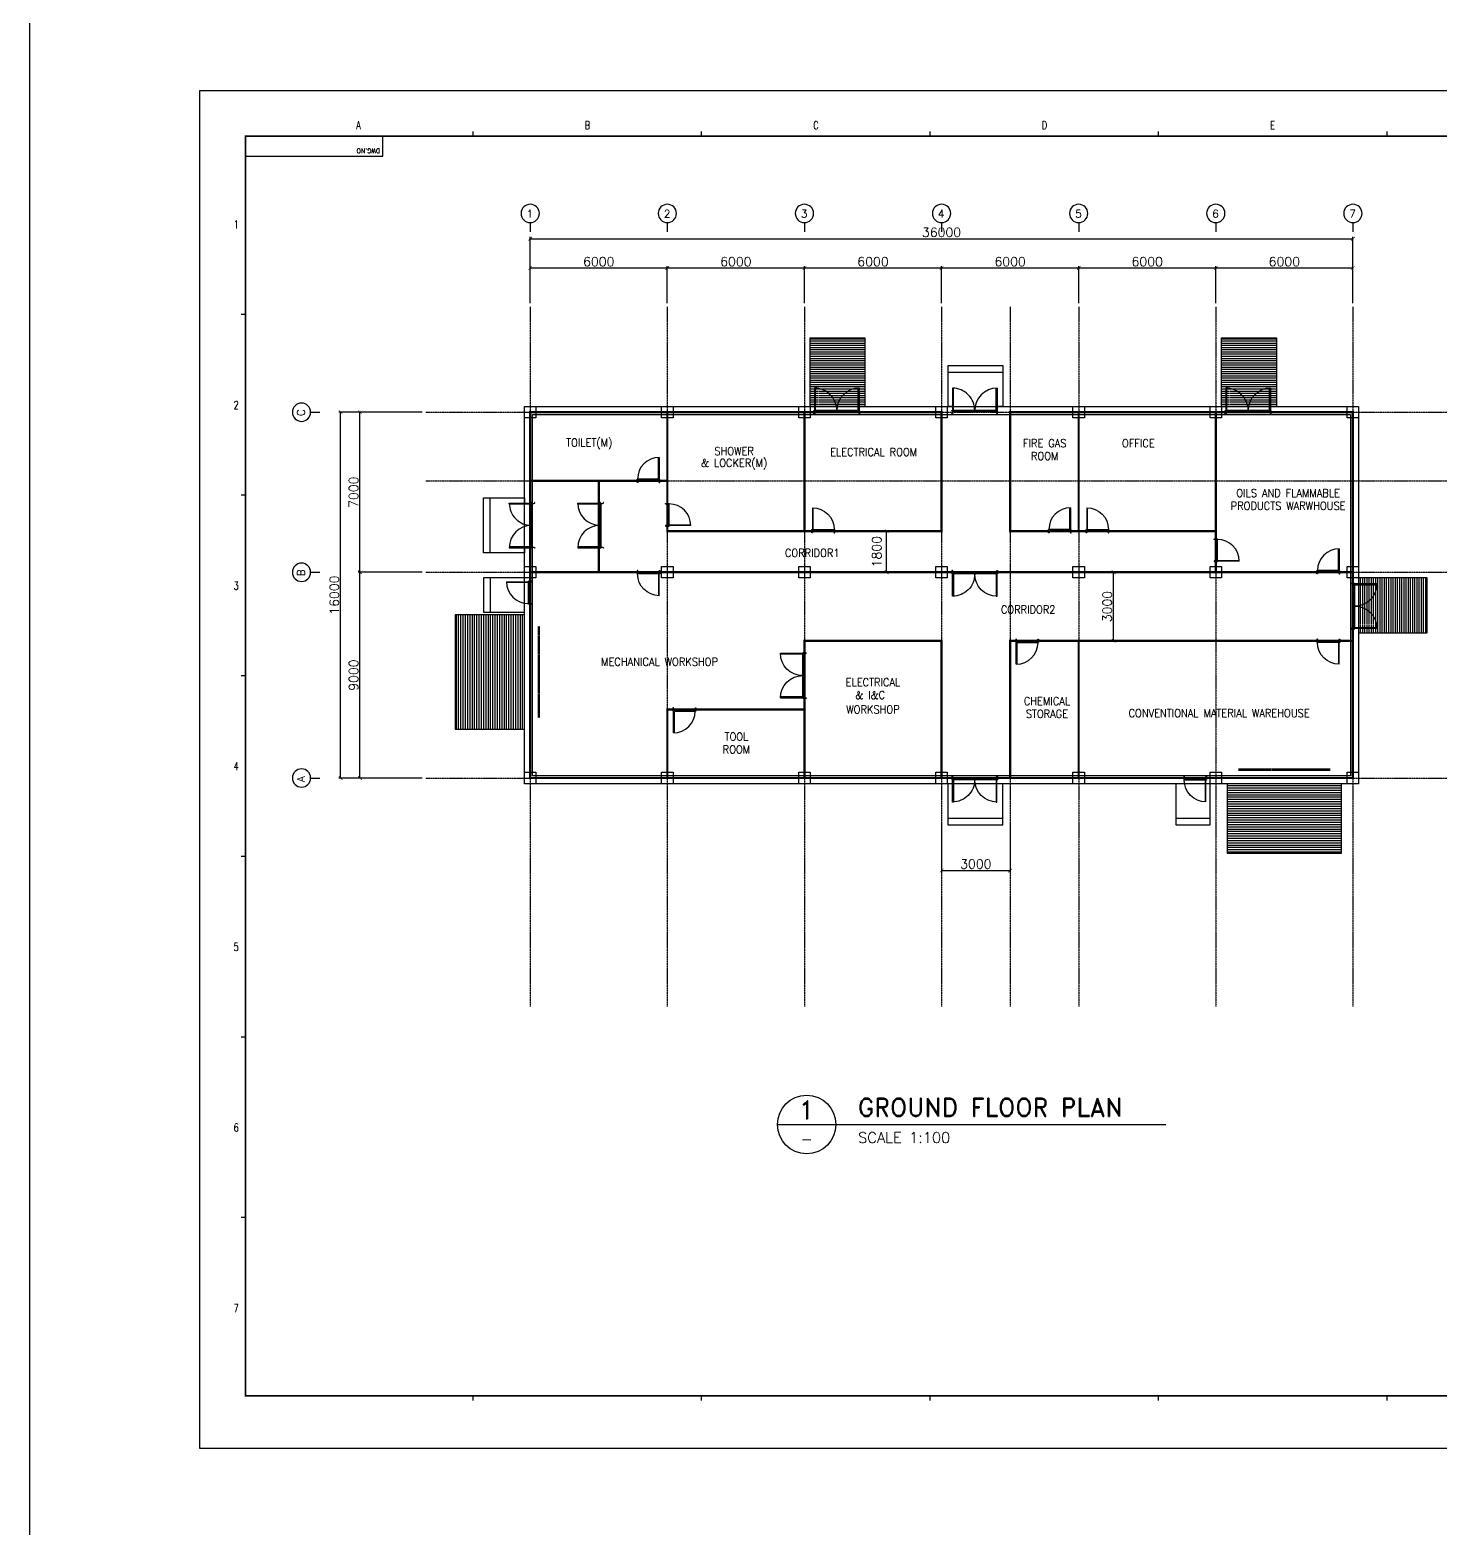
# Model space of a CAD drawing. Header units: millimetres. Extents: x -232466 to 860779, y -177975 to 311634.
# Drawn here: x 223055 to 284758, y 104374 to 169900 of the extents above; entities that cross this region are included whole.
import ezdxf
from ezdxf.enums import TextEntityAlignment as Align

# ---------------------------------------------------------------- set-up
doc = ezdxf.new("R2010")
doc.units = ezdxf.units.MM
for name, pattern in [('AXES', [50.8, 31.75, -6.35, 6.35, -6.35]), ('CENTER', [2, 1.25, -0.25, 0.25, -0.25]), ('HID', [2.3, 1.5, -0.8])]:
    doc.linetypes.add(name, pattern=pattern)
doc.layers.add('0 외형선', color=3, linetype='Continuous', lineweight=25)
for name, color, linetype in [('4ELE', 4, 'Continuous'), ('8FIN', 8, 'Continuous'), ('Center Line', 1, 'CENTER'), ('COL', 2, 'Continuous'), ('dim', 7, 'Continuous'), ('DOOR', 4, 'Continuous'), ('G', 3, 'Continuous'), ('hat', 8, 'Continuous'), ('stair', 4, 'Continuous'), ('SYM', 7, 'Continuous'), ('TEXT1', 7, 'Continuous'), ('TITLEBOX', 7, 'Continuous')]:
    doc.layers.add(name, color=color, linetype=linetype)
doc.styles.add('ROMAND', font='romand')
doc.styles.add('RomanS', font='romans.shx')
doc.styles.add('TBOX', font='romans.shx')
doc.dimstyles.new('HYUNDAI', dxfattribs={"dimscale": 120, "dimtxt": 3, "dimasz": 3, "dimexe": 1, "dimexo": 2, "dimgap": 1, "dimtad": 1, "dimdec": 0, "dimdsep": 46, "dimtxsty": 'RomanS', "dimcen": 0, "dimclrd": 256, "dimclre": 256, "dimclrt": 3, "dimadec": 0, "dimazin": 0, "dimtfac": 1, "dimtdec": 0, "dimtix": 1, "dimtmove": 2, "dimatfit": 3, "dimfxl": 1, "dimtvp": 1, "dimtolj": 1, "dimarcsym": 0})

# ---------------------------------------------------------------- blocks, each defined once
blk = doc.blocks.new('_ArchTick')
at = {"color": 0, "linetype": 'ByBlock', "const_width": 0.15}
blk.add_lwpolyline([(-0.5, -0.5), (0.5, 0.5)], dxfattribs=at)
blk = doc.blocks.new('*D758')
at = {"layer": 'Defpoints', "color": 0}
for p in [(236651, 153180), (240242, 153180), (240376, 137180)]:
    blk.add_point(p, dxfattribs=at)
at = {"layer": 'dim', "lineweight": -2}
for p, q in [((240082, 153180), (236571, 153180)), ((236651, 137180), (236651, 153180)), ((240216, 137180), (236571, 137180))]:
    blk.add_line(p, q, dxfattribs=at)
at = {"layer": 'dim', "lineweight": -2, "xscale": 160, "yscale": 160, "zscale": 160}
for p, rotation in [((236651, 153180), 90), ((236651, 137180), 270)]:
    blk.add_blockref('_ArchTick', p, dxfattribs=dict(at, rotation=rotation))
at = {"layer": 'dim', "color": 0, "insert": (236371, 145180), "char_height": 400, "attachment_point": 5, "rotation": 90, "style": 'RomanS', "bg_fill": 3, "box_fill_scale": 1.1, "bg_fill_color": 257, "bg_fill_transparency": 0}
blk.add_mtext('\\A1;16000', dxfattribs=at)
blk = doc.blocks.new('*D759')
at = {"layer": 'Defpoints', "color": 0}
for p in [(237496, 153180), (240376, 153180), (240376, 146180)]:
    blk.add_point(p, dxfattribs=at)
at = {"layer": 'dim', "lineweight": -2}
for p, q in [((240216, 153180), (237416, 153180)), ((237496, 146180), (237496, 153180)), ((240216, 146180), (237416, 146180))]:
    blk.add_line(p, q, dxfattribs=at)
at = {"layer": 'dim', "lineweight": -2, "xscale": 160, "yscale": 160, "zscale": 160}
for p, rotation in [((237496, 153180), 90), ((237496, 146180), 270)]:
    blk.add_blockref('_ArchTick', p, dxfattribs=dict(at, rotation=rotation))
at = {"layer": 'dim', "color": 0, "insert": (237216, 149680), "char_height": 400, "attachment_point": 5, "rotation": 90, "style": 'RomanS', "bg_fill": 3, "box_fill_scale": 1.1, "bg_fill_color": 257, "bg_fill_transparency": 0}
blk.add_mtext('\\A1;7000', dxfattribs=at)
blk = doc.blocks.new('*D760')
at = {"layer": 'Defpoints', "color": 0}
for p in [(250945, 159488), (244945, 157789), (250945, 157789)]:
    blk.add_point(p, dxfattribs=at)
at = {"layer": 'dim', "lineweight": -2}
for p, q in [((244945, 157949), (244945, 159568)), ((244945, 159488), (250945, 159488)), ((250945, 157949), (250945, 159568))]:
    blk.add_line(p, q, dxfattribs=at)
at = {"layer": 'dim', "lineweight": -2, "xscale": 160, "yscale": 160, "zscale": 160, "rotation": 180}
blk.add_blockref('_ArchTick', (244945, 159488), dxfattribs=at)
at = {"layer": 'dim', "lineweight": -2, "xscale": 160, "yscale": 160, "zscale": 160}
blk.add_blockref('_ArchTick', (250945, 159488), dxfattribs=at)
at = {"layer": 'dim', "color": 0, "insert": (247945, 159768), "char_height": 400, "attachment_point": 5, "style": 'RomanS', "bg_fill": 3, "box_fill_scale": 1.1, "bg_fill_color": 257, "bg_fill_transparency": 0}
blk.add_mtext('\\A1;6000', dxfattribs=at)
blk = doc.blocks.new('주열')
at = {"layer": 'SYM'}
blk.add_line((0, 600), (0, 0), dxfattribs=at)
blk.add_circle((0, 1200), 600, dxfattribs=at)
blk = doc.blocks.new('*D761')
at = {"layer": 'Defpoints', "color": 0}
for p in [(280945, 160767), (244945, 157789), (280945, 157789)]:
    blk.add_point(p, dxfattribs=at)
at = {"layer": 'dim', "lineweight": -2}
for p, q in [((244945, 157949), (244945, 160847)), ((244945, 160767), (280945, 160767)), ((280945, 157949), (280945, 160847))]:
    blk.add_line(p, q, dxfattribs=at)
at = {"layer": 'dim', "lineweight": -2, "xscale": 160, "yscale": 160, "zscale": 160, "rotation": 180}
blk.add_blockref('_ArchTick', (244945, 160767), dxfattribs=at)
at = {"layer": 'dim', "lineweight": -2, "xscale": 160, "yscale": 160, "zscale": 160}
blk.add_blockref('_ArchTick', (280945, 160767), dxfattribs=at)
at = {"layer": 'dim', "color": 0, "insert": (262945, 161047), "char_height": 400, "attachment_point": 5, "style": 'RomanS', "bg_fill": 3, "box_fill_scale": 1.1, "bg_fill_color": 257, "bg_fill_transparency": 0}
blk.add_mtext('\\A1;36000', dxfattribs=at)
blk = doc.blocks.new('*D762')
at = {"layer": 'Defpoints', "color": 0}
for p in [(256945, 159488), (250945, 157789), (256945, 157789)]:
    blk.add_point(p, dxfattribs=at)
at = {"layer": 'dim', "lineweight": -2}
for p, q in [((250945, 157949), (250945, 159568)), ((250945, 159488), (256945, 159488)), ((256945, 157949), (256945, 159568))]:
    blk.add_line(p, q, dxfattribs=at)
at = {"layer": 'dim', "lineweight": -2, "xscale": 160, "yscale": 160, "zscale": 160, "rotation": 180}
blk.add_blockref('_ArchTick', (250945, 159488), dxfattribs=at)
at = {"layer": 'dim', "lineweight": -2, "xscale": 160, "yscale": 160, "zscale": 160}
blk.add_blockref('_ArchTick', (256945, 159488), dxfattribs=at)
at = {"layer": 'dim', "color": 0, "insert": (253945, 159768), "char_height": 400, "attachment_point": 5, "style": 'RomanS', "bg_fill": 3, "box_fill_scale": 1.1, "bg_fill_color": 257, "bg_fill_transparency": 0}
blk.add_mtext('\\A1;6000', dxfattribs=at)
blk = doc.blocks.new('*D763')
at = {"layer": 'Defpoints', "color": 0}
for p in [(262945, 159488), (256945, 157789), (262945, 157789)]:
    blk.add_point(p, dxfattribs=at)
at = {"layer": 'dim', "lineweight": -2}
for p, q in [((256945, 157949), (256945, 159568)), ((256945, 159488), (262945, 159488)), ((262945, 157949), (262945, 159568))]:
    blk.add_line(p, q, dxfattribs=at)
at = {"layer": 'dim', "lineweight": -2, "xscale": 160, "yscale": 160, "zscale": 160, "rotation": 180}
blk.add_blockref('_ArchTick', (256945, 159488), dxfattribs=at)
at = {"layer": 'dim', "lineweight": -2, "xscale": 160, "yscale": 160, "zscale": 160}
blk.add_blockref('_ArchTick', (262945, 159488), dxfattribs=at)
at = {"layer": 'dim', "color": 0, "insert": (259945, 159768), "char_height": 400, "attachment_point": 5, "style": 'RomanS', "bg_fill": 3, "box_fill_scale": 1.1, "bg_fill_color": 257, "bg_fill_transparency": 0}
blk.add_mtext('\\A1;6000', dxfattribs=at)
blk = doc.blocks.new('*D764')
at = {"layer": 'Defpoints', "color": 0}
for p in [(268945, 159488), (262945, 157789), (268945, 157789)]:
    blk.add_point(p, dxfattribs=at)
at = {"layer": 'dim', "lineweight": -2}
for p, q in [((262945, 157949), (262945, 159568)), ((262945, 159488), (268945, 159488)), ((268945, 157949), (268945, 159568))]:
    blk.add_line(p, q, dxfattribs=at)
at = {"layer": 'dim', "lineweight": -2, "xscale": 160, "yscale": 160, "zscale": 160, "rotation": 180}
blk.add_blockref('_ArchTick', (262945, 159488), dxfattribs=at)
at = {"layer": 'dim', "lineweight": -2, "xscale": 160, "yscale": 160, "zscale": 160}
blk.add_blockref('_ArchTick', (268945, 159488), dxfattribs=at)
at = {"layer": 'dim', "color": 0, "insert": (265945, 159768), "char_height": 400, "attachment_point": 5, "style": 'RomanS', "bg_fill": 3, "box_fill_scale": 1.1, "bg_fill_color": 257, "bg_fill_transparency": 0}
blk.add_mtext('\\A1;6000', dxfattribs=at)
blk = doc.blocks.new('*D765')
at = {"layer": 'Defpoints', "color": 0}
for p in [(274945, 159488), (268945, 157789), (274945, 157789)]:
    blk.add_point(p, dxfattribs=at)
at = {"layer": 'dim', "lineweight": -2}
for p, q in [((268945, 157949), (268945, 159568)), ((268945, 159488), (274945, 159488)), ((274945, 157949), (274945, 159568))]:
    blk.add_line(p, q, dxfattribs=at)
at = {"layer": 'dim', "lineweight": -2, "xscale": 160, "yscale": 160, "zscale": 160, "rotation": 180}
blk.add_blockref('_ArchTick', (268945, 159488), dxfattribs=at)
at = {"layer": 'dim', "lineweight": -2, "xscale": 160, "yscale": 160, "zscale": 160}
blk.add_blockref('_ArchTick', (274945, 159488), dxfattribs=at)
at = {"layer": 'dim', "color": 0, "insert": (271945, 159768), "char_height": 400, "attachment_point": 5, "style": 'RomanS', "bg_fill": 3, "box_fill_scale": 1.1, "bg_fill_color": 257, "bg_fill_transparency": 0}
blk.add_mtext('\\A1;6000', dxfattribs=at)
blk = doc.blocks.new('*D766')
at = {"layer": 'Defpoints', "color": 0}
for p in [(280945, 159488), (274945, 157789), (280945, 157789)]:
    blk.add_point(p, dxfattribs=at)
at = {"layer": 'dim', "lineweight": -2}
for p, q in [((274945, 157949), (274945, 159568)), ((274945, 159488), (280945, 159488)), ((280945, 157949), (280945, 159568))]:
    blk.add_line(p, q, dxfattribs=at)
at = {"layer": 'dim', "lineweight": -2, "xscale": 160, "yscale": 160, "zscale": 160, "rotation": 180}
blk.add_blockref('_ArchTick', (274945, 159488), dxfattribs=at)
at = {"layer": 'dim', "lineweight": -2, "xscale": 160, "yscale": 160, "zscale": 160}
blk.add_blockref('_ArchTick', (280945, 159488), dxfattribs=at)
at = {"layer": 'dim', "color": 0, "insert": (277945, 159768), "char_height": 400, "attachment_point": 5, "style": 'RomanS', "bg_fill": 3, "box_fill_scale": 1.1, "bg_fill_color": 257, "bg_fill_transparency": 0}
blk.add_mtext('\\A1;6000', dxfattribs=at)
blk = doc.blocks.new('*D767')
at = {"layer": 'Defpoints', "color": 0}
for p in [(237496, 146180), (240376, 146180), (240376, 137180)]:
    blk.add_point(p, dxfattribs=at)
at = {"layer": 'dim', "lineweight": -2}
for p, q in [((240216, 146180), (237416, 146180)), ((237496, 137180), (237496, 146180)), ((240216, 137180), (237416, 137180))]:
    blk.add_line(p, q, dxfattribs=at)
at = {"layer": 'dim', "lineweight": -2, "xscale": 160, "yscale": 160, "zscale": 160}
for p, rotation in [((237496, 146180), 90), ((237496, 137180), 270)]:
    blk.add_blockref('_ArchTick', p, dxfattribs=dict(at, rotation=rotation))
at = {"layer": 'dim', "color": 0, "insert": (237216, 141680), "char_height": 400, "attachment_point": 5, "rotation": 90, "style": 'RomanS', "bg_fill": 3, "box_fill_scale": 1.1, "bg_fill_color": 257, "bg_fill_transparency": 0}
blk.add_mtext('\\A1;9000', dxfattribs=at)
blk = doc.blocks.new('*D782')
at = {"layer": 'Defpoints', "color": 0}
for p in [(262945, 134832), (265945, 134832), (265945, 133134)]:
    blk.add_point(p, dxfattribs=at)
at = {"layer": 'dim', "lineweight": -2}
for p, q in [((262945, 134672), (262945, 133054)), ((265945, 134672), (265945, 133054)), ((262945, 133134), (265945, 133134))]:
    blk.add_line(p, q, dxfattribs=at)
at = {"layer": 'dim', "lineweight": -2, "xscale": 160, "yscale": 160, "zscale": 160, "rotation": 180}
blk.add_blockref('_ArchTick', (262945, 133134), dxfattribs=at)
at = {"layer": 'dim', "lineweight": -2, "xscale": 160, "yscale": 160, "zscale": 160}
blk.add_blockref('_ArchTick', (265945, 133134), dxfattribs=at)
at = {"layer": 'dim', "color": 0, "insert": (264445, 133414), "char_height": 400, "attachment_point": 5, "style": 'RomanS', "bg_fill": 3, "box_fill_scale": 1.1, "bg_fill_color": 257, "bg_fill_transparency": 0}
blk.add_mtext('\\A1;3000', dxfattribs=at)
blk = doc.blocks.new('*D783')
at = {"layer": 'Defpoints', "color": 0}
for p in [(269357, 146180), (270473, 146180), (269357, 143180)]:
    blk.add_point(p, dxfattribs=at)
at = {"layer": 'dim', "lineweight": -2}
for p, q in [((269517, 146180), (270553, 146180)), ((270473, 143180), (270473, 146180)), ((269517, 143180), (270553, 143180))]:
    blk.add_line(p, q, dxfattribs=at)
at = {"layer": 'dim', "lineweight": -2, "xscale": 160, "yscale": 160, "zscale": 160}
for p, rotation in [((270473, 146180), 90), ((270473, 143180), 270)]:
    blk.add_blockref('_ArchTick', p, dxfattribs=dict(at, rotation=rotation))
at = {"layer": 'dim', "color": 0, "insert": (270193, 144680), "char_height": 400, "attachment_point": 5, "rotation": 90, "style": 'RomanS', "bg_fill": 3, "box_fill_scale": 1.1, "bg_fill_color": 257, "bg_fill_transparency": 0}
blk.add_mtext('\\A1;3000', dxfattribs=at)
blk = doc.blocks.new('D2000')
at = {"color": 8}
for p, q in [((-45, -45), (-45, -1955)), ((0, -1935), (0, -65))]:
    blk.add_line(p, q, dxfattribs=at)
for points in [[(-25, 0), (0, 0), (0, -25), (-45, -25), (-45, -45), (-105, -45), (-150, -25), (-150, 0), (-130, 0)], [(975, -25), (0, -25), (0, -65), (975, -65), (975, -25)], [(-25, -2000), (0, -2000), (0, -1975), (-45, -1975), (-45, -1955), (-105, -1955), (-150, -1975), (-150, -2000), (-130, -2000)], [(975, -1975), (0, -1975), (0, -1935), (975, -1935), (975, -1975)]]:
    blk.add_lwpolyline(points)
at = {"ltscale": 0.2}
for centre, start, end in [((0, -25), 270, 0), ((0, -1975), 0, 90)]:
    blk.add_arc(centre, 975, start, end, dxfattribs=at)
blk = doc.blocks.new('SD1')
at = {"color": 8}
for p, q in [((-55, 200), (-975, 200)), ((-955, 155), (-45, 155))]:
    blk.add_line(p, q, dxfattribs=at)
for points in [[(-25, 1150), (-25, 200), (-55, 200), (-55, 1150)], [(-1000, 180), (-1000, 200), (-975, 200), (-975, 155), (-955, 155), (-955, 95), (-975, 50), (-1000, 50), (-1000, 70)], [(0, 180), (0, 200), (-25, 200), (-25, 155), (-45, 155), (-45, 95), (-25, 50), (0, 50), (0, 70)]]:
    blk.add_lwpolyline(points)
blk.add_arc((-25, 200), 950, 90, 180)
blk = doc.blocks.new('*D831')
at = {"layer": 'dim', "lineweight": -2}
for p, q in [((260088, 147980), (260619, 147980)), ((260539, 146180), (260539, 147980)), ((260088, 146180), (260619, 146180))]:
    blk.add_line(p, q, dxfattribs=at)
at = {"layer": 'dim', "lineweight": -2, "xscale": 160, "yscale": 160, "zscale": 160}
for p, rotation in [((260539, 147980), 90), ((260539, 146180), 270)]:
    blk.add_blockref('_ArchTick', p, dxfattribs=dict(at, rotation=rotation))
at = {"layer": 'dim', "color": 0, "insert": (260111, 147080), "char_height": 400, "attachment_point": 5, "rotation": 90, "style": 'RomanS', "bg_fill": 3, "box_fill_scale": 1.1, "bg_fill_color": 257, "bg_fill_transparency": 0}
blk.add_mtext('\\A1;1800', dxfattribs=at)
at = {"layer": 'Defpoints', "color": 0}
for p in [(259928, 147980), (260539, 147980), (259928, 146180)]:
    blk.add_point(p, dxfattribs=at)

msp = doc.modelspace()

# ---------------------------------------------------------------- hatches: boundary and pattern name
at = {"layer": '8FIN'}
h = msp.add_hatch(dxfattribs=at)
h.set_pattern_fill('ANSI31', color=256, scale=30, angle=45)
h.set_pattern_definition([(360, (233823.48, 185825.96), (4e-14, 95.25), [])])
h.paths.add_polyline_path([(259594.8, 156429.8), (259594.8, 153429.8), (259294.8, 153429.8), (258383.5, 153429.8, 0.3546044), (257574.8, 154134.3), (257574.8, 154134.8), (257544.8, 154134.8), (257544.8, 153429.8), (257194.8, 153429.8), (257194.8, 156429.8)])
h.paths.add_polyline_path([(258383.5, 153429.8), (257574.8, 153429.8), (257574.8, 154134.3, -0.3546044)])
h.paths.add_polyline_path([(258439.8, 154629.5), (258439.8, 155364.1), (258709.8, 155364.1), (258709.8, 154629.5)], flags=24)
h = msp.add_hatch(dxfattribs=at)
h.set_pattern_fill('ANSI31', color=256, scale=30, angle=45)
h.set_pattern_definition([(360, (251823.48, 185825.96), (4e-14, 95.25), [])])
h.paths.add_polyline_path([(277594.8, 156429.8), (277594.8, 153429.8), (277294.8, 153429.8), (276383.5, 153429.8, 0.3546044), (275574.8, 154134.3), (275574.8, 154134.8), (275544.8, 154134.8), (275544.8, 153429.8), (275194.8, 153429.8), (275194.8, 156429.8)])
h.paths.add_polyline_path([(276383.5, 153429.8), (275574.8, 153429.8), (275574.8, 154134.3, -0.3546044)])
h.paths.add_polyline_path([(276439.8, 154629.5), (276439.8, 155364.1), (276709.8, 155364.1), (276709.8, 154629.5)], flags=24)
h = msp.add_hatch(dxfattribs=at)
h.set_pattern_fill('ANSI31', color=256, scale=30, angle=45)
h.set_pattern_definition([(90, (248798.6, 120158.48), (-95.25, 4e-14), [])])
h.paths.add_polyline_path([(284194.8, 145929.8), (281194.8, 145929.8), (281194.8, 145629.8), (281194.8, 144718.5, -0.3546044), (281899.3, 143909.8), (281899.8, 143909.8), (281899.8, 143879.8), (281194.8, 143879.8), (281194.8, 143529.8), (284194.8, 143529.8)])
h.paths.add_polyline_path([(281194.8, 144718.5), (281194.8, 143909.8), (281899.3, 143909.8, 0.3546044)])
h.paths.add_polyline_path([(282394.5, 144774.8), (283129.1, 144774.8), (283129.1, 145044.8), (282394.5, 145044.8)], flags=24)
at = {"layer": 'hat'}
h = msp.add_hatch(dxfattribs=at)
h.set_pattern_fill('_USER', color=256, scale=100, angle=270, style=0, pattern_type=0)
h.set_pattern_definition([(270, (197714.52, 180028.13), (100, -2e-14), [])])
h.paths.add_polyline_path([(241654.8, 139318.7), (244694.8, 139318.7), (244694.8, 144318.7), (241654.8, 144318.7)])
h = msp.add_hatch(dxfattribs=at)
h.set_pattern_fill('_USER', color=256, scale=100, style=0, pattern_type=0)
h.set_pattern_definition([(0, (239735.38, 89949.51), (0, 100), [])])
h.paths.add_polyline_path([(280444.8, 133889.8), (280444.8, 136929.8), (275444.8, 136929.8), (275444.8, 133889.8)])

# ---------------------------------------------------------------- linework, layer by layer
msp.add_lwpolyline([(255762.7, 122026.4), (272762.7, 122026.4)])
msp.add_circle((257042.7, 122026.4), 1280)
at = {"layer": '0 외형선', "linetype": 'Continuous'}
msp.add_lwpolyline([(244694.8, 153429.8), (281194.8, 153429.8), (281194.8, 136929.8), (244694.8, 136929.8)], close=True, dxfattribs=at)
at = {"layer": '0 외형선', "linetype": 'Continuous', "const_width": 100}
for points in [[(244944.8, 153179.8), (250944.8, 153179.8), (250944.8, 150179.8), (244944.8, 150179.8)], [(250944.8, 153179.8), (256944.8, 153179.8), (256944.8, 147979.8), (250944.8, 147979.8)], [(256944.8, 153179.8), (262944.8, 153179.8), (262944.8, 147979.8), (256944.8, 147979.8)], [(265944.8, 153179.8), (268944.8, 153179.8), (268944.8, 147979.8), (265944.8, 147979.8)], [(268944.8, 153179.8), (274944.8, 153179.8), (274944.8, 147979.8), (268944.8, 147979.8)], [(274944.8, 153179.8), (280944.8, 153179.8), (280944.8, 146179.8), (274944.8, 146179.8)], [(244946.4, 150179.8), (247944.8, 150179.8), (247943.1, 146179.8), (244943.1, 146179.8)], [(256944.8, 143179.8), (262944.8, 143179.8), (262944.8, 137179.8), (256944.8, 137179.8)], [(265944.8, 143179.8), (268944.8, 143179.8), (268944.8, 137179.8), (265944.8, 137179.8)], [(268944.8, 143179.8), (280944.8, 143179.8), (280944.8, 137179.8), (268944.8, 137179.8)], [(250944.8, 140179.8), (256942.5, 140179.8), (256944.8, 137179.8), (250944.8, 137179.8)]]:
    msp.add_lwpolyline(points, close=True, dxfattribs=at)
at = {"layer": '4ELE'}
for p, q in [((263229.2, 154929.8), (265629.2, 154929.8)), ((243197.8, 147029), (243197.8, 149429)), ((243194.8, 145929.8), (243194.8, 144429.8)), ((263226.8, 135429.8), (265626.8, 135429.8)), ((273194.8, 135429.8), (274694.8, 135429.8))]:
    msp.add_line(p, q, dxfattribs=at)
for points in [[(263454.2, 153429.8), (263229.2, 153429.8), (263229.2, 155229.8), (265629.2, 155229.8), (265629.2, 153429.8), (265404.2, 153429.8)], [(244697.8, 147254), (244697.8, 147029), (242897.8, 147029), (242897.8, 149429), (244697.8, 149429), (244697.8, 149204)], [(244694.8, 145929.8), (242894.8, 145929.8), (242894.8, 144429.8), (244694.8, 144429.8)], [(273194.8, 136929.8), (273194.8, 135129.8), (274694.8, 135129.8), (274694.8, 136929.8)]]:
    msp.add_lwpolyline(points, dxfattribs=at)
at = {"layer": 'Center Line', "linetype": 'AXES'}
for p, q in [((244944.8, 157789.4), (244944.8, 127179.8)), ((240376.2, 153179.8), (290361.8, 153179.8))]:
    msp.add_line(p, q, dxfattribs=at)
at = {"layer": 'COL'}
for points in [[(244694.8, 152929.8), (244694.8, 153429.8), (245194.8, 153429.8), (245194.8, 152929.8)], [(250694.8, 152929.8), (250694.8, 153429.8), (251194.8, 153429.8), (251194.8, 152929.8)], [(256694.8, 152929.8), (256694.8, 153429.8), (257194.8, 153429.8), (257194.8, 152929.8)], [(262694.8, 152929.8), (262694.8, 153429.8), (263194.8, 153429.8), (263194.8, 152929.8)], [(268694.8, 152929.8), (268694.8, 153429.8), (269194.8, 153429.8), (269194.8, 152929.8)], [(274694.8, 152929.8), (274694.8, 153429.8), (275194.8, 153429.8), (275194.8, 152929.8)], [(280694.8, 152929.8), (280694.8, 153429.8), (281194.8, 153429.8), (281194.8, 152929.8)], [(244694.8, 145929.8), (244694.8, 146429.8), (245194.8, 146429.8), (245194.8, 145929.8)], [(250694.8, 145929.8), (250694.8, 146429.8), (251194.8, 146429.8), (251194.8, 145929.8)], [(256694.8, 145929.8), (256694.8, 146429.8), (257194.8, 146429.8), (257194.8, 145929.8)], [(262694.8, 145929.8), (262694.8, 146429.8), (263194.8, 146429.8), (263194.8, 145929.8)], [(268694.8, 145929.8), (268694.8, 146429.8), (269194.8, 146429.8), (269194.8, 145929.8)], [(274694.8, 145929.8), (274694.8, 146429.8), (275194.8, 146429.8), (275194.8, 145929.8)], [(280694.8, 145929.8), (280694.8, 146429.8), (281194.8, 146429.8), (281194.8, 145929.8)], [(244694.8, 136929.8), (244694.8, 137429.8), (245194.8, 137429.8), (245194.8, 136929.8)], [(250694.8, 136929.8), (250694.8, 137429.8), (251194.8, 137429.8), (251194.8, 136929.8)], [(256694.8, 136929.8), (256694.8, 137429.8), (257194.8, 137429.8), (257194.8, 136929.8)], [(262694.8, 136929.8), (262694.8, 137429.8), (263194.8, 137429.8), (263194.8, 136929.8)], [(268694.8, 136929.8), (268694.8, 137429.8), (269194.8, 137429.8), (269194.8, 136929.8)], [(274694.8, 136929.8), (274694.8, 137429.8), (275194.8, 137429.8), (275194.8, 136929.8)], [(280694.8, 136929.8), (280694.8, 137429.8), (281194.8, 137429.8), (281194.8, 136929.8)]]:
    msp.add_lwpolyline(points, close=True, dxfattribs=at)
at = {"layer": 'DOOR', "linetype": 'HID'}
for p, q in [((245290.8, 143818.7), (245290.8, 139818.7)), ((245340.7, 143818.7), (245340.7, 139818.7)), ((275944.8, 137575.7), (279944.8, 137575.7)), ((275944.8, 137525.8), (279944.8, 137525.8))]:
    msp.add_line(p, q, dxfattribs=at)
at = {"layer": 'stair'}
for points in [[(257194.8, 153429.8), (257194.8, 153429.8), (257194.8, 156429.8), (259594.8, 156429.8), (259594.8, 153429.8), (257194.8, 153429.8)], [(275194.8, 153429.8), (275194.8, 153429.8), (275194.8, 156429.8), (277594.8, 156429.8), (277594.8, 153429.8), (275194.8, 153429.8)], [(281194.8, 143529.8), (281194.8, 143529.8), (284194.8, 143529.8), (284194.8, 145929.8), (281194.8, 145929.8), (281194.8, 143529.8)], [(244694.8, 144318.7), (241654.8, 144318.7), (241654.8, 139318.7), (244694.8, 139318.7)], [(275444.8, 136929.8), (275444.8, 133889.8), (280444.8, 133889.8), (280444.8, 136929.8)]]:
    msp.add_lwpolyline(points, dxfattribs=at)
at = {"layer": 'TITLEBOX', "color": 4, "linetype": 'Continuous'}
for p, q in [((242442.8, 165251.2), (242442.8, 165451.2)), ((242442.8, 165251.2), (242442.8, 165451.2)), ((252442.8, 165251.2), (252442.8, 165451.2)), ((252442.8, 165251.2), (252442.8, 165451.2)), ((262442.8, 165251.2), (262442.8, 165451.2)), ((262442.8, 165251.2), (262442.8, 165451.2)), ((272442.8, 165251.2), (272442.8, 165451.2)), ((272442.8, 165251.2), (272442.8, 165451.2)), ((282442.8, 165251.2), (282442.8, 165451.2)), ((282442.8, 165251.2), (282442.8, 165451.2)), ((232492.8, 157451.2), (232292.8, 157451.2)), ((232492.8, 149551.2), (232292.8, 149551.2)), ((232492.8, 141651.2), (232292.8, 141651.2)), ((232492.8, 133751.2), (232292.8, 133751.2)), ((232492.8, 125851.2), (232292.8, 125851.2)), ((232492.8, 117951.2), (232292.8, 117951.2)), ((242442.8, 109951), (242442.8, 110151)), ((242442.8, 109951), (242442.8, 110151)), ((252442.8, 109951), (252442.8, 110151)), ((252442.8, 109951), (252442.8, 110151)), ((262442.8, 109951), (262442.8, 110151)), ((262442.8, 109951), (262442.8, 110151)), ((272442.8, 109951), (272442.8, 110151)), ((272442.8, 109951), (272442.8, 110151)), ((282442.8, 109951), (282442.8, 110151)), ((282442.8, 109951), (282442.8, 110151))]:
    msp.add_line(p, q, dxfattribs=at)
at = {"layer": 'TITLEBOX', "color": 7}
msp.add_lwpolyline([(230492.8, 167251.2), (314592.8, 167251.2), (314592.8, 107851.2), (230492.8, 107851.2)], close=True, dxfattribs=at)
at = {"layer": 'TITLEBOX', "color": 4, "const_width": 70}
msp.add_lwpolyline([(232492.8, 165251.2), (312518.8, 165251.2), (312518.8, 110159.7), (232492.8, 110159.7)], close=True, dxfattribs=at)
at = {"layer": 'TITLEBOX'}
msp.add_lwpolyline([(232492.8, 164385.2), (238492.8, 164385.2), (238492.8, 165251.2)], dxfattribs=at)

# ---------------------------------------------------------------- block references
at = {"layer": 'DOOR'}
for name, p, rotation in [('D2000', (257362.5, 153254.8), 90.0000000000002), ('D2000', (263398.2, 153254.8), 90.00000000000024), ('D2000', (275362.5, 153254.8), 90.0000000000002), ('D2000', (245002.8, 147229), 180.0000000000002), ('D2000', (248001.1, 147229), 180.0000000000001), ('SD1', (250819.8, 148193.7), 270.0000000000002), ('SD1', (274819.8, 146643.7), 270.0000000000002), ('SD1', (245055.3, 145789.2), 90.00000000000024), ('SD1', (266190.6, 143304.8), 180), ('SD1', (251190.6, 140304.8), 180)]:
    msp.add_blockref(name, p, dxfattribs=dict(at, rotation=rotation))
for p in [(250618.4, 150054.8), (268618.4, 147854.8), (280368.4, 146054.8)]:
    msp.add_blockref('SD1', p, dxfattribs=at)
at = {"layer": 'DOOR', "xscale": -1}
for p in [(257271.1, 147854.8), (269271.1, 147854.8)]:
    msp.add_blockref('SD1', p, dxfattribs=at)
for name, p, rotation in [('SD1', (250618.4, 146304.8), 180), ('D2000', (263398.2, 146104.8), 89.99999999999974), ('D2000', (281019.8, 143697.5), 179.9999999999998), ('SD1', (280368.4, 143304.8), 180), ('D2000', (256869.8, 142661.4), 359.9999999999997), ('D2000', (263395.8, 137104.8), 89.99999999999974), ('SD1', (274539.6, 137290.3), 179.9999999999998)]:
    msp.add_blockref(name, p, dxfattribs=dict(at, rotation=rotation))
at = {"layer": 'SYM', "xscale": -0.6666666666666666, "yscale": 0.6666666666666666, "zscale": 0.6666666666666666}
for p, rotation in [((244944.8, 161074.2), 359.9999999999999), ((235738.5, 153179.8), 89.9999999999997), ((235738.5, 146179.8), 89.99999999999967), ((235738.5, 137179.8), 89.99999999999967)]:
    msp.add_blockref('주열', p, dxfattribs=dict(at, rotation=rotation))

# ---------------------------------------------------------------- texts
at = {"layer": 'G', "color": 3, "style": 'RomanS', "width": 0.9}
for s, p in [('TOILET(M)', (247530.9, 151823.8)), ('SHOWER', (253869.9, 151481)), ('ELECTRICAL ROOM', (259972.1, 151438.7)), ('FIRE GAS', (267457.8, 151823.8)), ('ROOM', (267457.8, 151264.6)), ('OFFICE', (271558.8, 151823.8)), ('& LOCKER(M)', (253869.9, 150939.7)), ('OILS AND FLAMMABLE', (278110.1, 149645.3)), ('PRODUCTS WARWHOUSE', (278110.1, 149086.1)), ('CORRIDOR1', (257286.2, 147026.8)), ('CORRIDOR2', (266735.7, 144548.9)), ('MECHANICAL WORKSHOP', (250605, 142263.3)), ('ELECTRICAL', (259944.8, 141368.7)), ('& I&C', (259823.1, 140809.4)), ('WORKSHOP', (259944.8, 140179.8)), ('CHEMICAL', (267557.2, 140546.1)), ('STORAGE', (267557.2, 139986.8)), ('CONVENTIONAL MATERIAL WAREHOUSE', (275090.1, 140015.4)), ('TOOL', (253969.5, 138988.9)), ('ROOM', (253969.5, 138429.6))]:
    msp.add_text(s, height=350, dxfattribs=at).set_placement(p, align=Align.MIDDLE)
at = {"layer": 'SYM', "style": 'ROMAND'}
for s, p in [('1', (244789.2, 161690)), ('2', (250789.2, 161690)), ('3', (256789.2, 161690)), ('4', (262789.2, 161690)), ('5', (268789.2, 161690)), ('6', (274789.2, 161690)), ('7', (280789.2, 161690))]:
    msp.add_text(s, height=336.4, dxfattribs=at).set_placement(p)
for s, p in [('C', (235082.6, 153003.9)), ('B', (235082.6, 146003.9)), ('A', (235082.6, 137003.9))]:
    msp.add_text(s, height=336.4, rotation=90, dxfattribs=at).set_placement(p)
at = {"layer": 'TEXT1', "color": 3, "style": 'ROMAND'}
msp.add_text('1', height=800, dxfattribs=at).set_placement((257042.7, 122666.4), align=Align.MIDDLE_CENTER)
for s, height, p in [('GROUND FLOOR PLAN', 800, (259282.7, 122376.3)), ('SCALE 1:100', 468, (259294.1, 121220.6))]:
    msp.add_text(s, height=height, dxfattribs=at).set_placement(p)
at = {"layer": 'TEXT1', "style": 'RomanS'}
msp.add_text('-', height=480, dxfattribs=at).set_placement((257042.7, 121386.4), align=Align.MIDDLE_CENTER)
at = {"layer": 'TITLEBOX', "color": 4, "linetype": 'Continuous', "style": 'TBOX', "width": 0.75}
for s, p in [('A', (237329.8, 165557.7)), ('B', (247329.8, 165557.7)), ('C', (257329.8, 165557.7)), ('D', (267329.8, 165557.7)), ('E', (277329.8, 165557.7)), ('1', (231966.9, 161217.9)), ('2', (231966.9, 153317.9)), ('3', (231966.9, 145417.9)), ('4', (231966.9, 137517.9)), ('5', (231966.9, 129617.9)), ('6', (231966.9, 121717.9)), ('7', (231966.9, 113817.9))]:
    msp.add_text(s, height=350, dxfattribs=at).set_placement(p)
at = {"layer": 'TITLEBOX', "style": 'ROMAND'}
msp.add_text('DWG.NO', height=200, rotation=180, dxfattribs=at).set_placement((238377.3, 164711))

# ---------------------------------------------------------------- next in the draw order: dimensions: what is measured, and where the dimension line sits
at = {"layer": 'dim'}
dim = msp.add_linear_dim(base=(250944.8, 159487.8), p1=(244944.8, 157789.4), p2=(250944.8, 157789.4), dimstyle='HYUNDAI', override={"dimscale": 80, "dimtxt": 5, "dimasz": 2, "dimpost": '\\X', "dimblk1": 'ArchTick', "dimblk2": 'ArchTick', "dimsah": 1, "dimclrt": 0, "dimtfill": 1}, dxfattribs=at)
dim.commit()
dim.dimension.update_dxf_attribs({"geometry": '*D760', "text_midpoint": (247944.8, 159767.8)})
dim = msp.add_linear_dim(base=(236651.5, 153179.8), p1=(240376.2, 137179.8), p2=(240241.9, 153179.8), angle=90, dimstyle='HYUNDAI', override={"dimscale": 80, "dimtxt": 5, "dimasz": 2, "dimpost": '\\X', "dimblk1": 'ArchTick', "dimblk2": 'ArchTick', "dimsah": 1, "dimclrt": 0, "dimtfill": 1}, dxfattribs=at)
dim.commit()
dim.dimension.update_dxf_attribs({"geometry": '*D758', "text_midpoint": (236371.5, 145179.8)})

# ---------------------------------------------------------------- next in the draw order: dimensions: what is measured, and where the dimension line sits
dim = msp.add_linear_dim(base=(280944.8, 160767.3), p1=(244944.8, 157789.4), p2=(280944.8, 157789.4), dimstyle='HYUNDAI', override={"dimscale": 80, "dimtxt": 5, "dimasz": 2, "dimpost": '\\X', "dimblk1": 'ArchTick', "dimblk2": 'ArchTick', "dimsah": 1, "dimclrt": 0, "dimtfill": 1}, dxfattribs=at)
dim.commit()
dim.dimension.update_dxf_attribs({"geometry": '*D761', "text_midpoint": (262944.8, 161047.3)})
dim = msp.add_linear_dim(base=(237496.2, 153179.8), p1=(240376.2, 146179.8), p2=(240376.2, 153179.8), angle=90, dimstyle='HYUNDAI', override={"dimscale": 80, "dimtxt": 5, "dimasz": 2, "dimpost": '\\X', "dimblk1": 'ArchTick', "dimblk2": 'ArchTick', "dimsah": 1, "dimclrt": 0, "dimtfill": 1}, dxfattribs=at)
dim.commit()
dim.dimension.update_dxf_attribs({"geometry": '*D759', "text_midpoint": (237216.2, 149679.8)})

# ---------------------------------------------------------------- next in the draw order: linework, layer by layer
at = {"layer": 'Center Line', "linetype": 'AXES'}
msp.add_line((240376.2, 150179.8), (290361.8, 150179.8), dxfattribs=at)

# ---------------------------------------------------------------- next in the draw order: block references
at = {"layer": 'SYM', "xscale": -0.6666666666666666, "yscale": 0.6666666666666666, "zscale": 0.6666666666666666, "rotation": 359.9999999999999}
for p in [(250944.8, 161074.2), (256944.8, 161074.2), (262944.8, 161074.2), (268944.8, 161074.2), (274944.8, 161074.2), (280944.8, 161074.2)]:
    msp.add_blockref('주열', p, dxfattribs=at)

# ---------------------------------------------------------------- next in the draw order: dimensions: what is measured, and where the dimension line sits
at = {"layer": 'dim'}
dim = msp.add_linear_dim(base=(256944.8, 159487.8), p1=(250944.8, 157789.4), p2=(256944.8, 157789.4), dimstyle='HYUNDAI', override={"dimscale": 80, "dimtxt": 5, "dimasz": 2, "dimpost": '\\X', "dimblk1": 'ArchTick', "dimblk2": 'ArchTick', "dimsah": 1, "dimclrt": 0, "dimtfill": 1}, dxfattribs=at)
dim.commit()
dim.dimension.update_dxf_attribs({"geometry": '*D762', "text_midpoint": (253944.8, 159767.8)})
dim = msp.add_linear_dim(base=(237496.2, 146179.8), p1=(240376.2, 137179.8), p2=(240376.2, 146179.8), angle=90, dimstyle='HYUNDAI', override={"dimscale": 80, "dimtxt": 5, "dimasz": 2, "dimpost": '\\X', "dimblk1": 'ArchTick', "dimblk2": 'ArchTick', "dimsah": 1, "dimclrt": 0, "dimtfill": 1}, dxfattribs=at)
dim.commit()
dim.dimension.update_dxf_attribs({"geometry": '*D767', "text_midpoint": (237216.2, 141679.8)})

# ---------------------------------------------------------------- next in the draw order: linework, layer by layer
at = {"layer": 'Center Line', "linetype": 'AXES'}
for p, q in [((250944.8, 157789.4), (250944.8, 127179.8)), ((240376.2, 146179.8), (290361.8, 146179.8)), ((240376.2, 137179.8), (290361.8, 137179.8))]:
    msp.add_line(p, q, dxfattribs=at)

# ---------------------------------------------------------------- next in the draw order: dimensions: what is measured, and where the dimension line sits
at = {"layer": 'dim'}
dim = msp.add_linear_dim(base=(262944.8, 159487.8), p1=(256944.8, 157789.4), p2=(262944.8, 157789.4), dimstyle='HYUNDAI', override={"dimscale": 80, "dimtxt": 5, "dimasz": 2, "dimpost": '\\X', "dimblk1": 'ArchTick', "dimblk2": 'ArchTick', "dimsah": 1, "dimclrt": 0, "dimtfill": 1}, dxfattribs=at)
dim.commit()
dim.dimension.update_dxf_attribs({"geometry": '*D763', "text_midpoint": (259944.8, 159767.8)})

# ---------------------------------------------------------------- next in the draw order: linework, layer by layer
at = {"layer": 'Center Line', "linetype": 'AXES'}
msp.add_line((256944.8, 157789.4), (256944.8, 127179.8), dxfattribs=at)

# ---------------------------------------------------------------- next in the draw order: dimensions: what is measured, and where the dimension line sits
at = {"layer": 'dim'}
dim = msp.add_linear_dim(base=(268944.8, 159487.8), p1=(262944.8, 157789.4), p2=(268944.8, 157789.4), dimstyle='HYUNDAI', override={"dimscale": 80, "dimtxt": 5, "dimasz": 2, "dimpost": '\\X', "dimblk1": 'ArchTick', "dimblk2": 'ArchTick', "dimsah": 1, "dimclrt": 0, "dimtfill": 1}, dxfattribs=at)
dim.commit()
dim.dimension.update_dxf_attribs({"geometry": '*D764', "text_midpoint": (265944.8, 159767.8)})
dim = msp.add_linear_dim(base=(260538.5, 147979.8), p1=(259928.2, 146179.8), p2=(259928.2, 147979.8), angle=90, dimstyle='HYUNDAI', override={"dimscale": 80, "dimtxt": 5, "dimasz": 2, "dimpost": '\\X', "dimblk1": 'ArchTick', "dimblk2": 'ArchTick', "dimsah": 1, "dimclrt": 0, "dimtfill": 1}, dxfattribs=at)
dim.commit()
dim.dimension.update_dxf_attribs({"geometry": '*D831', "text_midpoint": (260111.4, 147079.8), "dimtype": 160})
dim = msp.add_linear_dim(base=(270473.3, 146179.8), p1=(269356.9, 143179.8), p2=(269356.9, 146179.8), angle=90, dimstyle='HYUNDAI', override={"dimscale": 80, "dimtxt": 5, "dimasz": 2, "dimpost": '\\X', "dimblk1": 'ArchTick', "dimblk2": 'ArchTick', "dimsah": 1, "dimclrt": 0, "dimtfill": 1}, dxfattribs=at)
dim.commit()
dim.dimension.update_dxf_attribs({"geometry": '*D783', "text_midpoint": (270193.3, 144679.8)})

# ---------------------------------------------------------------- next in the draw order: linework, layer by layer
at = {"layer": '0 외형선', "linetype": 'Continuous'}
msp.add_lwpolyline([(245044.8, 153079.8), (280844.8, 153079.8), (280844.8, 137279.8), (245044.8, 137279.8)], close=True, dxfattribs=at)
at = {"layer": '0 외형선', "linetype": 'Continuous', "const_width": 100}
msp.add_lwpolyline([(244946.4, 146179.8), (280944.8, 146179.8), (280944.8, 143179.8), (280944.8, 137179.8), (244944.8, 137179.8)], close=True, dxfattribs=at)
at = {"layer": 'Center Line', "linetype": 'AXES'}
for p, q in [((262944.8, 157789.4), (262944.8, 127179.8)), ((265944.8, 157789.4), (265944.8, 127179.8))]:
    msp.add_line(p, q, dxfattribs=at)

# ---------------------------------------------------------------- next in the draw order: dimensions: what is measured, and where the dimension line sits
at = {"layer": 'dim'}
dim = msp.add_linear_dim(base=(274944.8, 159487.8), p1=(268944.8, 157789.4), p2=(274944.8, 157789.4), dimstyle='HYUNDAI', override={"dimscale": 80, "dimtxt": 5, "dimasz": 2, "dimpost": '\\X', "dimblk1": 'ArchTick', "dimblk2": 'ArchTick', "dimsah": 1, "dimclrt": 0, "dimtfill": 1}, dxfattribs=at)
dim.commit()
dim.dimension.update_dxf_attribs({"geometry": '*D765', "text_midpoint": (271944.8, 159767.8)})

# ---------------------------------------------------------------- next in the draw order: linework, layer by layer
at = {"layer": 'Center Line', "linetype": 'AXES'}
msp.add_line((268944.8, 157789.4), (268944.8, 127179.8), dxfattribs=at)

# ---------------------------------------------------------------- next in the draw order: dimensions: what is measured, and where the dimension line sits
at = {"layer": 'dim'}
for base, p1, p2, picture, middle in [((280944.8, 159487.8), (274944.8, 157789.4), (280944.8, 157789.4), '*D766', (277944.8, 159767.8)), ((265944.8, 133133.6), (262944.8, 134832), (265944.8, 134832), '*D782', (264444.8, 133413.6))]:
    dim = msp.add_linear_dim(base=base, p1=p1, p2=p2, dimstyle='HYUNDAI', override={"dimscale": 80, "dimtxt": 5, "dimasz": 2, "dimpost": '\\X', "dimblk1": 'ArchTick', "dimblk2": 'ArchTick', "dimsah": 1, "dimclrt": 0, "dimtfill": 1}, dxfattribs=at)
    dim.commit()
    dim.dimension.update_dxf_attribs({"geometry": picture, "text_midpoint": middle})

# ---------------------------------------------------------------- next in the draw order: linework, layer by layer
msp.add_lwpolyline([(223055.1, 311633.8), (860779.3, 311633.8), (860779.3, -177974.5), (223055.1, -177974.5)], close=True)
at = {"layer": '4ELE'}
msp.add_lwpolyline([(263451.8, 136929.8), (263226.8, 136929.8), (263226.8, 135129.8), (265626.8, 135129.8), (265626.8, 136929.8), (265401.8, 136929.8)], dxfattribs=at)
at = {"layer": 'Center Line', "linetype": 'AXES'}
for p, q in [((274944.8, 157789.4), (274944.8, 127179.8)), ((280944.8, 157789.4), (280944.8, 127179.8))]:
    msp.add_line(p, q, dxfattribs=at)

doc.saveas('drawing.dxf')
